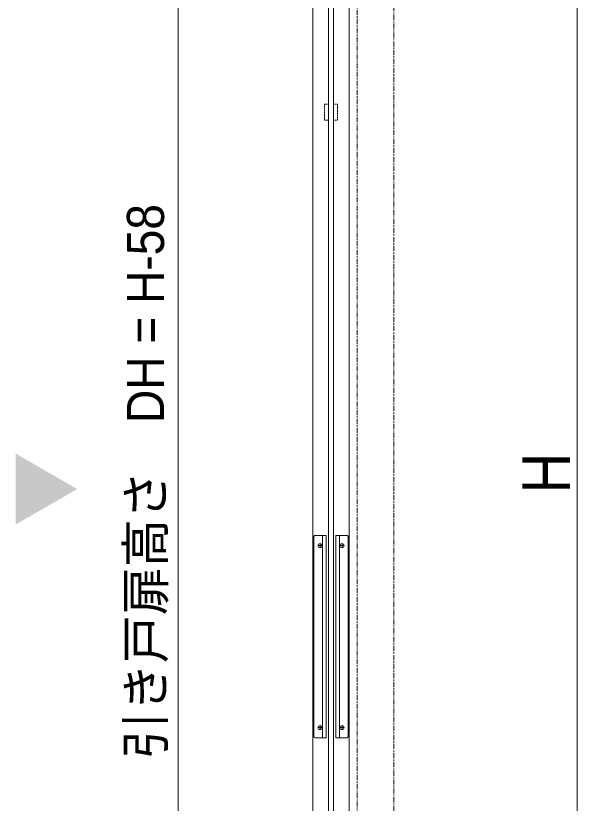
# Model space of a CAD drawing. Units: millimetres, scale not verified. Extents: x -6062 to 6062, y -3045 to 3045.
# Drawn here: x -485 to 70, y -1152 to -373 of the extents above; entities that cross this region are included whole.
import ezdxf
from ezdxf.enums import TextEntityAlignment as Align

# ---------------------------------------------------------------- set-up
doc = ezdxf.new("R2010")
doc.units = ezdxf.units.MM
doc.header["$LTSCALE"] = 20
doc.linetypes.add('DASHED1', pattern=[1.8, 1.2, -0.6])
doc.linetypes.add('DOUBLE_CHAIN1', pattern=[8.8, 5, -1, 0.6, -0.6, 0.6, -1])
for name, color, linetype, lineweight in [('0-1_3一般', 7, 'Continuous', 9), ('0-2_2寸法-3', 7, 'Continuous', 9), ('0-3_2寸法-1', 7, 'Continuous', 9)]:
    doc.layers.add(name, color=color, linetype=linetype, lineweight=lineweight)
doc.styles.add('ＭＳ Ｐゴシック', font='')
doc.styles.get('ＭＳ Ｐゴシック').set_extended_font_data('MS PGothic')

# ---------------------------------------------------------------- blocks, each defined once
blk = doc.blocks.new('グループ-7')
at = {"layer": '0-1_3一般'}
blk.add_lwpolyline([(31920, 6100), (32640, 6100), (32640, -39680), (31920, -39680)], close=True, dxfattribs=at)
blk = doc.blocks.new('グループ-9')
at = {"layer": '0-1_3一般'}
for p, q in [((31943, -17760), (31943, -21720)), ((32113, -21740), (32113, -17740)), ((32447, -17740), (32447, -21740)), ((32617, -21720), (32617, -17760)), ((32063, -17984), (32063, -17896)), ((32497, -17896), (32497, -17984)), ((32019, -17940), (32107, -17940)), ((32453, -17940), (32541, -17940)), ((32063, -21584), (32063, -21496)), ((32497, -21496), (32497, -21584)), ((32019, -21540), (32107, -21540)), ((32453, -21540), (32541, -21540))]:
    blk.add_line(p, q, dxfattribs=at)
for points in [[(31963, -21740), (32183, -21740), (32183, -17740), (31963, -17740)], [(32597, -17740), (32377, -17740), (32377, -21740), (32597, -21740)]]:
    blk.add_lwpolyline(points, dxfattribs=at)
for centre in [(32063, -17940), (32497, -17940), (32063, -21540), (32497, -21540)]:
    blk.add_circle(centre, 40, dxfattribs=at)
for centre, start, end in [((31963, -17760), 135, 180), ((31963, -17760), 90, 135), ((32597, -17760), 45, 90), ((32597, -17760), 0, 45), ((31963, -21720), 180, 225), ((31963, -21720), 225, 270), ((32597, -21720), 270, 315), ((32597, -21720), 315, 0)]:
    blk.add_arc(centre, 20, start, end, dxfattribs=at)
blk = doc.blocks.new('グループ-16')
at = {"layer": '0-1_3一般'}
blk.add_lwpolyline([(32330, 5620), (32330, -39220), (32230, -39220), (32230, 5620)], close=True, dxfattribs=at)
blk = doc.blocks.new('グループ-21')
at = {"layer": '0-1_3一般', "linetype": 'DASHED1'}
for points in [[(32150, -9200), (32230, -9200), (32230, -9520), (32150, -9520)], [(32330, -9200), (32410, -9200), (32410, -9520), (32330, -9520)]]:
    blk.add_lwpolyline(points, close=True, dxfattribs=at)
at = {"layer": '0-1_3一般'}
for name in ['グループ-7', 'グループ-16', 'グループ-9']:
    blk.add_blockref(name, (0, 0), dxfattribs=at)
blk = doc.blocks.new('グループ-22')
at = {"layer": '0-1_3一般', "linetype": 'DOUBLE_CHAIN1'}
for p, q in [((32800, -40000), (32800, 7000)), ((33520, 7000), (33520, -40000))]:
    blk.add_line(p, q, dxfattribs=at)
at = {"layer": '0-1_3一般'}
blk.add_blockref('グループ-21', (0, 0), dxfattribs=at)

msp = doc.modelspace()

# ---------------------------------------------------------------- linework, layer by layer
at = {"layer": '0-2_2寸法-3'}
msp.add_solid([(-485.28, -805.93), (-424.54, -841), (-485.28, -876.07)], dxfattribs=at)
at = {"layer": '0-3_2寸法-1'}
for p, q in [((69.98, -1984.99), (69.98, 334.99)), ((-324.54, 289.99), (-324.54, -1971.99))]:
    msp.add_line(p, q, dxfattribs=at)

# ---------------------------------------------------------------- block references
at = {"layer": '0-1_3一般', "xscale": 0.05, "yscale": 0.05}
msp.add_blockref('グループ-22', (-1787.5, 0), dxfattribs=at)

# ---------------------------------------------------------------- texts
at = {"layer": '0-3_2寸法-1', "style": 'ＭＳ Ｐゴシック'}
for s, height, width, p in [('引き戸扉高さ\u3000DH = H-58', 36.69, 0.95, (-327.65, -1108.43)), ('H', 47.17, 0.9, (77.05, -845.25))]:
    msp.add_text(s, height=height, rotation=90, dxfattribs=dict(at, width=width)).set_placement(p, align=Align.BOTTOM_LEFT)

doc.saveas('drawing.dxf')
